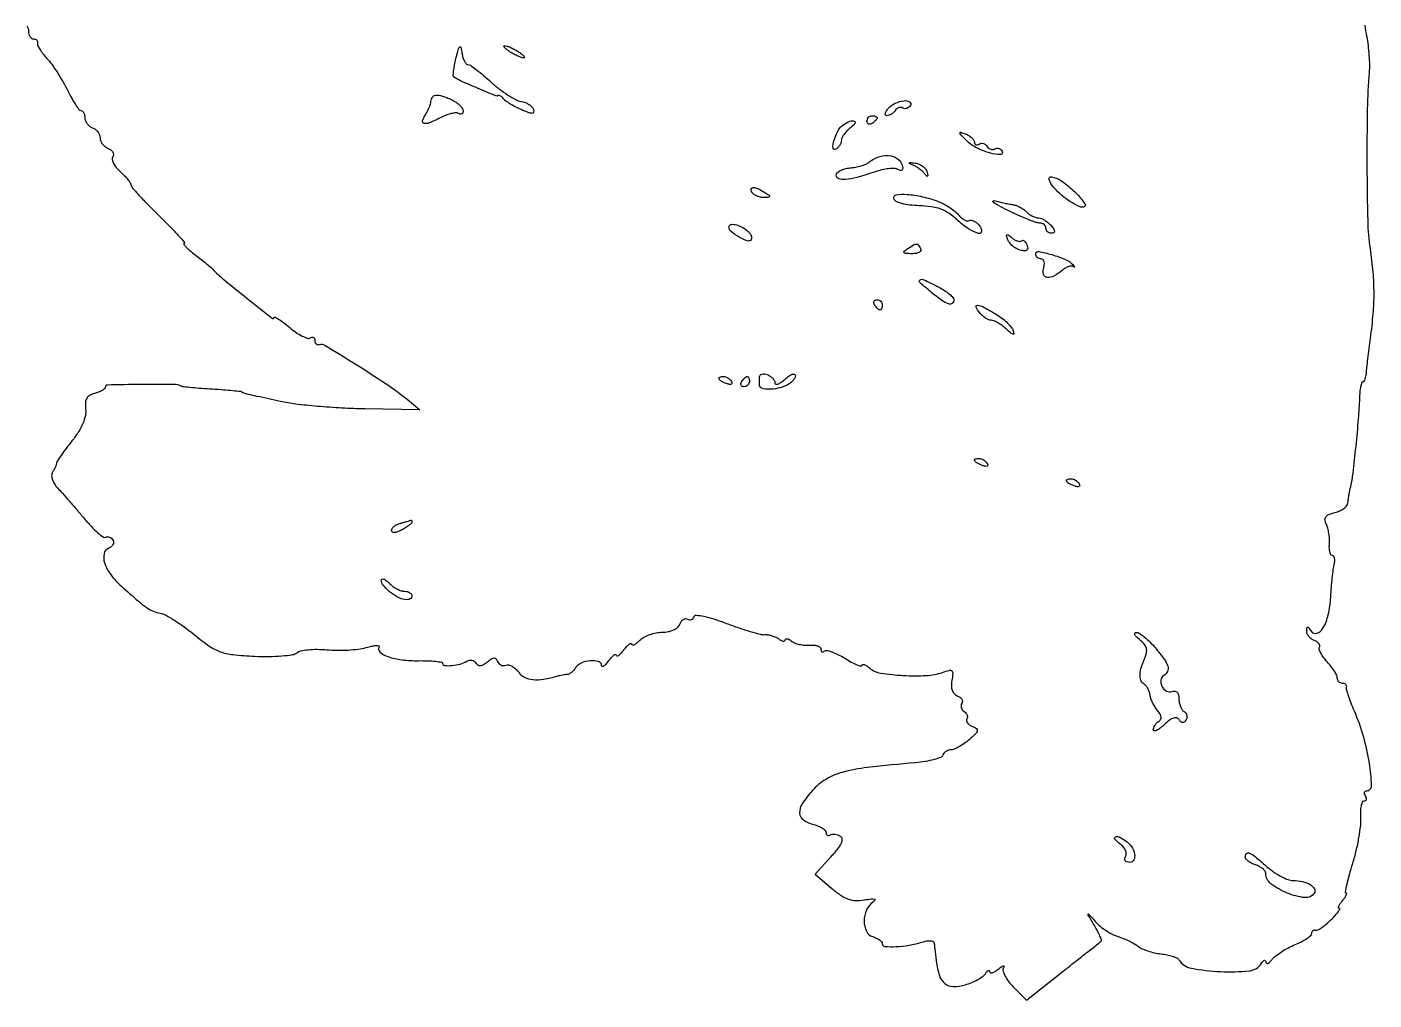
# Model space of a CAD drawing. Extents: x 1 to 373, y 0 to 377.
# Drawn here: x 109.7 to 373.2, y 0.1 to 190.4 of the extents above; entities that cross this region are included whole.
import ezdxf

# ---------------------------------------------------------------- set-up
doc = ezdxf.new("R2010")
doc.units = 0

msp = doc.modelspace()

# ---------------------------------------------------------------- linework, layer by layer
msp.add_lwpolyline([(109.688914, 190.559375, -0.085131), (109.920655, 190.073318, -0.06887), (110, 189.5, 0.064853), (110.074694, 188.926543, 0.082425), (110.29375, 188.440625, 0.098894), (110.618646, 188.115568, 0.148195), (111, 188, -0.079293), (111.363205, 187.942036, -0.120985), (111.632813, 187.774014, -0.142963), (111.766047, 187.523433, -0.130453), (111.75, 187.230687, 0.189332), (111.775941, 186.799104, 0.028677), (112.191863, 186.022337, 0.028762), (112.817306, 185.120669, 0.02129), (113.605277, 184.197467, -0.030728), (114.546455, 183.051686, -0.01367), (115.648704, 181.436712, -0.013472), (116.725869, 179.658391, -0.017737), (117.605277, 177.978253, 0.014301), (118.385692, 176.461982, 0.02103), (119.163738, 175.181447, 0.017203), (119.864741, 174.204574, 0.228523), (120.25, 174.011473, -0.178145), (120.53631, 173.901119, -0.090203), (120.779687, 173.594173, -0.070979), (120.94454, 173.140813, -0.051806), (121, 172.606989, 0.096313), (121.111903, 172.031441, 0.06686), (121.440625, 171.454091, 0.064359), (121.926569, 170.962529, 0.074185), (122.5, 170.638374, -0.075752), (123.073424, 170.31186, -0.064704), (123.559375, 169.813437, -0.066827), (123.888042, 169.225921, -0.094426), (124, 168.638374, 0.097951), (124.116575, 168.049013, 0.066865), (124.459243, 167.456166, 0.064045), (124.965713, 166.949836, 0.072863), (125.563382, 166.614052, -0.073416), (126.111668, 166.305217, -0.103026), (126.475056, 165.878939, -0.124095), (126.597984, 165.40478, -0.141002), (126.471565, 164.953991, 0.187495), (126.372108, 164.416253, 0.069032), (126.623302, 163.672343, 0.056218), (127.155826, 162.852059, 0.04208), (127.908183, 162.079633, -0.018681), (128.709156, 161.330739, -0.023891), (129.385529, 160.580785, -0.022905), (129.879746, 159.917388, -0.149724), (130, 159.524804, 0.181245), (130.174243, 159.059913, 0.004977), (131.635371, 157.417822, 0.009662), (133.433757, 155.512097, 0.006406), (135.567221, 153.392099, -0.00592), (137.653412, 151.323102, -0.010907), (139.292835, 149.583929, -0.006842), (140.518727, 148.187301, -0.640087), (140.432362, 148, 0.614706), (140.356673, 147.850429, 0.03604), (140.783946, 147.349189, 0.023444), (141.556223, 146.635538, 0.011044), (142.615141, 145.784474, -0.003017), (143.756447, 144.89697, -0.003825), (144.799448, 144.062757, -0.003023), (145.663867, 143.351748, -0.031094), (146, 143.034474, 0.031809), (148.190363, 140.972914, 0.005177), (152.727256, 137.295357, 0.001386), (157.704623, 133.367879, 0.625579), (158, 133.511571, -0.553044), (158.17658, 133.622386, -0.027263), (158.906122, 133.219634, -0.023245), (159.900597, 132.531338, -0.011902), (161.084672, 131.582207, 0.023749), (162.332911, 130.62931, 0.033744), (163.532099, 129.915254, 0.03579), (164.542252, 129.490481, 0.223641), (165.084672, 129.55233, -0.092708), (165.433969, 129.687282, -0.171172), (165.731122, 129.640772, -0.174438), (165.92962, 129.419447, -0.096719), (166, 129.059017, 0.084999), (166.065996, 128.673607, 0.121231), (166.255586, 128.384524, 0.136441), (166.538763, 128.237875, 0.122209), (166.87008, 128.25, -0.209442), (168.021824, 128.095764, -0.002954), (174.110588, 124.346374, -0.008813), (179.924034, 120.57502, -0.021494), (184.03052, 117.542451), (186.56104, 115.5), (175.809391, 115.673109, -0.009456), (171.269282, 115.832129, -0.008208), (166.518496, 116.166852, -0.008285), (162.226973, 116.611862, -0.023891), (159.278871, 117.110849, -0.000414), (154.669021, 118.123655, -0.005815), (153.017587, 118.508108, -0.013534), (152.134457, 118.750072, -0.099073), (151.75, 118.95612, 0.148173), (151.533409, 119.046492, 0.001693), (149.957813, 119.20091, 0.005015), (148.126135, 119.355646, 0.003229), (146, 119.5, -0.003412), (143.856343, 119.646334, -0.004969), (141.96875, 119.807013, -0.002568), (140.374348, 119.966974, -0.082966), (140, 120.070852, 0.107779), (138.317811, 120.449678, 0.004339), (132.026782, 120.437694, 0.002044), (125.420701, 120.340758, 0.408729), (125, 119.912089, -0.217343), (124.864215, 119.61447, -0.045885), (124.38869, 119.272807, -0.040242), (123.715893, 118.947075, -0.028674), (122.918944, 118.689054, 0.067536), (121.958195, 118.29341, 0.130995), (121.375639, 117.710132, 0.116722), (121.12139, 116.863933, 0.047483), (121.16423, 115.654517, -0.084714), (121.113506, 114.345287, -0.049041), (120.638095, 112.839155, -0.041044), (119.762179, 111.180229, -0.026319), (118.495286, 109.407386, 0.006716), (117.346557, 107.926221, 0.009724), (116.375367, 106.585152, 0.005846), (115.599948, 105.441048, 0.140242), (115.484687, 105.075291, -0.077539), (115.429726, 104.775604, -0.019521), (115.247344, 104.312519, -0.019453), (114.994521, 103.793283, -0.01852), (114.698213, 103.286475, 0.145262), (114.522991, 102.671545, 0.076472), (114.653473, 101.880928, 0.063208), (115.063294, 101.015938, 0.047196), (115.713525, 100.183342, -0.007707), (116.627596, 99.186155, -0.002337), (117.983223, 97.646277, -0.00234), (119.486695, 95.905901, -0.002548), (120.931488, 94.200016, 0.015319), (122.300876, 92.664459, 0.024215), (123.575117, 91.444882, 0.020969), (124.650527, 90.587395, 0.305169), (125.11239, 90.569461, -0.135474), (125.446922, 90.667204, -0.100361), (125.827454, 90.595953, -0.086797), (126.19632, 90.365562, -0.071561), (126.494284, 90.009249, -0.13534), (126.621047, 89.575816, -0.124175), (126.514191, 89.122719, -0.105399), (126.181373, 88.718405, -0.076563), (125.67389, 88.428354, 0.255986), (124.761575, 87.352179, 0.131813), (124.870923, 85.536268, 0.081543), (126.072064, 83.256907, 0.048755), (128.154212, 81, 0.003608), (131.504056, 78.056009, 0.026904), (133.17712, 76.757558, 0.056054), (134.423411, 76.086054, 0.057757), (135.77529, 75.716522, -0.087632), (136.777711, 75.377352, -0.01565), (138.487412, 74.370146, -0.016484), (140.436952, 73.045992, -0.014218), (142.39595, 71.531749, 0.019588), (145.359338, 69.291556, 0.066271), (147.511074, 68.182849, 0.060184), (149.984799, 67.621335, 0.014234), (154.213933, 67.305595, 0.013929), (157.005513, 67.254789, 0.018209), (159.555488, 67.372358, 0.015944), (161.640437, 67.611864, 0.137473), (162.487488, 67.989616, -0.123194), (163.245918, 68.35371, -0.026107), (164.707077, 68.574864, -0.025844), (166.473243, 68.656761, -0.022035), (168.335814, 68.564668, 0.021064), (170.331691, 68.462101, 0.016517), (172.498934, 68.513709, 0.016811), (174.51448, 68.69653, 0.038825), (176.003313, 69.00095, -0.017333), (177.138186, 69.284257, -0.039455), (178.013435, 69.399669, -0.084259), (178.504647, 69.342489, -0.495562), (178.583978, 69.135879, 0.371964), (178.744563, 68.132119, 0.090521), (180.323175, 67.229533, 0.054948), (182.998946, 66.605671, 0.033295), (186.249708, 66.434172, -0.011519), (188.070781, 66.417457, -0.019055), (189.604275, 66.309442, -0.013679), (190.805945, 66.145267, -0.367058), (190.999708, 65.917119, 0.387), (191.387736, 65.491304, 0.044401), (192.801752, 65.484866, 0.0438), (194.428303, 65.766981, 0.073707), (195.698483, 66.313652, -0.090367), (196.192629, 66.507209, -0.095478), (196.713402, 66.50862, -0.099695), (197.179681, 66.318913, -0.108444), (197.519929, 65.967754, 0.122476), (197.912924, 65.584013, 0.159861), (198.401054, 65.47859, 0.107779), (199.006559, 65.678618, 0.039054), (199.751649, 66.201442, -0.027135), (200.54602, 66.787561, -0.132887), (201.071419, 66.960036, -0.232768), (201.44691, 66.799318, -0.096341), (201.727229, 66.306177, 0.102304), (201.972671, 65.88602, 0.10281), (202.364236, 65.598538, 0.101639), (202.841838, 65.488814, 0.097721), (203.331272, 65.573626, -0.148691), (203.889914, 65.613462, -0.069766), (204.573707, 65.353472, -0.059882), (205.271284, 64.853074, -0.051141), (205.872844, 64.176419, 0.119628), (207.025514, 63.189369, 0.094168), (208.609226, 62.730115, 0.06653), (210.725118, 62.811409, 0.028119), (213.5, 63.453784, -0.01635), (213.947578, 63.568554, -0.010877), (214.467158, 63.672022, -0.010955), (214.976313, 63.750486, -0.020965), (215.388197, 63.787271, 0.107578), (215.784661, 63.893368, 0.047091), (216.245153, 64.188479, 0.043664), (216.693386, 64.607148, 0.04469), (217.058241, 65.094236, -0.15342), (218.137402, 66.02699, -0.077745), (219.893455, 66.481209, -0.095162), (221.44644, 66.338215, -0.325812), (222.031803, 65.582881, 0.301683), (222.185331, 65.365705, 0.226019), (222.485547, 65.388303, 0.07492), (222.964238, 65.766974, 0.026109), (223.531803, 66.44113, -0.020448), (224.096888, 67.127968, -0.054213), (224.568717, 67.552889, -0.162508), (224.859204, 67.64358, -0.40849), (225, 67.5, 0.40849), (225.140796, 67.35642, 0.162508), (225.431283, 67.447111, 0.054213), (225.903112, 67.872032, 0.020448), (226.468197, 68.55887, -0.020079), (227.035162, 69.249029, -0.050466), (227.514453, 69.688499, -0.136434), (227.820511, 69.807222, -0.431943), (227.968197, 69.678571, 0.363326), (228.120759, 69.510035, 0.14492), (228.452265, 69.560045, 0.061329), (228.965183, 69.881666, 0.025712), (229.571429, 70.428571, -0.071818), (230.377185, 71.03101, -0.038792), (231.51009, 71.538393, -0.037678), (232.768828, 71.884331, -0.048259), (233.96444, 72, 0.047777), (235.12609, 72.111254, 0.059479), (236.158377, 72.441675, 0.069168), (236.946959, 72.943486, 0.125542), (237.385948, 73.563382, -0.06297), (237.683871, 74.119007, -0.093843), (238.080382, 74.500197, -0.121658), (238.509361, 74.650225, -0.163403), (238.907527, 74.557151, 0.101961), (239.285382, 74.419071, 0.124243), (239.65902, 74.456591, 0.124303), (239.969975, 74.666889, 0.10212), (240.171567, 75.0147, -0.342225), (240.630786, 75.321895, -0.032374), (242.062794, 75.127963, -0.028543), (244.031533, 74.611809, -0.013499), (246.506977, 73.734844, 0.009006), (248.911572, 72.858583, 0.011172), (251.180174, 72.134135, 0.009592), (253.098546, 71.608217, 0.078475), (254, 71.525265, -0.055432), (254.665541, 71.494708, -0.034667), (255.426562, 71.319779, -0.034524), (256.161804, 71.039448, -0.052127), (256.75, 70.688908, 0.036876), (257.230107, 70.382606, 0.086256), (257.632812, 70.248225, 0.178967), (257.889936, 70.30147, 0.258652), (258, 70.5, -0.267098), (258.111003, 70.692971, -0.18127), (258.367188, 70.736453, -0.084244), (258.769762, 70.585563, -0.035304), (259.25, 70.258932, 0.075257), (259.889858, 69.894591, 0.036395), (260.79375, 69.62029, 0.035046), (261.796798, 69.466835, 0.042229), (262.75, 69.469368, -0.04235), (263.611584, 69.471449, -0.065248), (264.339063, 69.314454, -0.089415), (264.829299, 69.032972, -0.221317), (265, 68.666214, 0.070085), (265.047297, 68.330447, 0.203689), (265.19194, 68.152224, 0.233732), (265.403895, 68.146302, 0.08876), (265.653412, 68.320079, -0.253521), (266.102717, 68.453579, -0.033069), (267.097945, 68.173987, -0.031956), (268.323784, 67.650097, -0.021455), (269.653412, 66.905186, 0.014347), (270.937699, 66.161503, 0.027279), (272.01694, 65.651247, 0.032547), (272.803018, 65.388977, 0.491642), (273, 65.540885, -0.372864), (273.133926, 65.695508, -0.12616), (273.454591, 65.660811, -0.058), (273.952962, 65.404735, -0.025557), (274.547543, 64.960543, 0.136363), (276.662318, 64.011903, 0.023451), (281.077813, 63.552269, 0.026228), (285.644801, 63.532243, 0.074053), (288.766185, 64.151648, -0.023503), (290.057512, 64.546484, -0.246385), (290.578507, 64.42262, -0.240405), (290.780526, 63.920305, -0.022481), (290.596236, 62.557673, 0.048721), (290.509953, 61.50806, 0.080971), (290.665834, 60.636261, 0.100033), (291.053109, 59.987141, 0.117298), (291.643433, 59.583333, -0.067986), (292.16726, 59.295688, -0.098509), (292.520751, 58.905803, -0.123302), (292.650597, 58.478073, -0.151887), (292.54707, 58.076161, 0.109301), (292.405083, 57.669392, 0.09981), (292.440995, 57.226253, 0.095232), (292.649794, 56.814912, 0.089643), (293, 56.5, -0.07851), (293.355947, 56.193884, -0.090585), (293.579311, 55.806602, -0.10078), (293.637286, 55.399879, -0.124203), (293.522055, 55.035686, 0.189528), (293.456267, 54.672005, 0.115475), (293.638934, 54.26902, 0.083832), (294.052387, 53.885384, 0.053633), (294.636907, 53.585838, -0.063638), (295.41254, 53.168619, -0.308758), (295.575578, 52.723682, -0.139649), (295.229584, 52.126628, -0.013409), (293.978154, 50.981053, -0.024807), (293.010887, 50.222815, -0.026502), (291.993757, 49.581934, -0.027342), (291.067105, 49.129055, -0.100314), (290.430324, 49, 0.076243), (289.921294, 48.921926, 0.067591), (289.435778, 48.693735, 0.070366), (289.046573, 48.355917, 0.098747), (288.819132, 47.957396, -0.222802), (288.409748, 47.526837, -0.025682), (287.109107, 47.094651, -0.027011), (285.421006, 46.725221, -0.018838), (283.485799, 46.484475, 0.006705), (274.077536, 45.545196, 0.038184), (269.143359, 44.600103, 0.071585), (265.942872, 43.214755, 0.072666), (263.281255, 40.988749, 0.037231), (261.322547, 38.437624, 0.158848), (260.825541, 36.608358, 0.237427), (261.576518, 35.284475, 0.085879), (263.610301, 34.38296, -0.035201), (264.525135, 34.083568, -0.047251), (265.298026, 33.680127, -0.055969), (265.834673, 33.239609, -0.195338), (266, 32.832575, 0.093), (266.060988, 32.50752, 0.171423), (266.234338, 32.306036, 0.174201), (266.49346, 32.259999, 0.096413), (266.797746, 32.375, -0.110914), (267.189692, 32.510412, -0.057944), (267.708849, 32.508318, -0.053404), (268.267161, 32.379653, -0.055148), (268.779135, 32.136502, -0.246902), (269.100997, 31.591056, -0.120608), (268.943243, 30.77553, -0.059566), (268.23743, 29.624643, -0.017759), (266.900267, 28.051949), (263.837755, 24.698928), (267.103762, 21.911441, 0.026729), (268.865468, 20.563634, 0.064092), (270.327646, 19.817925, 0.076155), (271.768728, 19.538401, 0.052128), (273.434884, 19.646169, -0.010462), (274.838379, 19.855172, -0.096844), (275.448121, 19.814761, -0.528034), (275.526632, 19.592733, -0.081288), (275.124969, 19.197902, 0.138845), (273.887303, 17.668233, 0.100203), (273.439026, 15.507951, 0.112164), (273.877902, 13.531709, 0.208323), (275.09224, 12.470724, -0.034455), (275.822535, 12.182236, -0.045086), (276.439595, 11.81636, -0.052299), (276.869404, 11.431854, -0.186227), (277, 11.093377, 0.392064), (277.496423, 10.557602, 0.029125), (279.672603, 10.518475, 0.032706), (282.277981, 10.794748, 0.035613), (284.75, 11.405534, -0.032796), (285.620531, 11.625829, -0.054944), (286.372556, 11.680453, -0.078096), (286.904471, 11.57642, -0.277613), (287.11402, 11.317388, -0.003635), (287.177223, 10.838903, -0.000589), (287.292204, 9.907903, -0.00065), (287.424849, 8.811545, -0.000572), (287.56049, 7.666963, 0.047254), (288.157034, 4.885219, 0.14694), (289.224314, 3.316713, 0.171714), (290.861711, 2.734901, 0.070266), (293.231799, 3.066479, 0.027636), (294.48809, 3.503198, 0.028378), (295.677122, 4.072525, 0.029578), (296.645511, 4.68295, 0.09621), (297.164378, 5.231729, -0.029308), (297.476265, 5.664782, -0.110056), (297.737405, 5.871165, -0.338051), (297.904203, 5.836935, -0.176515), (297.984687, 5.627555, 0.320719), (298.139176, 5.419305, 0.150298), (298.492515, 5.414547, 0.069177), (299.040878, 5.661428, 0.030094), (299.691958, 6.127555, -0.017198), (300.309587, 6.594274, -0.094704), (300.688227, 6.765128, -0.512058), (300.803245, 6.665974, -0.113604), (300.70757, 6.370752, 0.203609), (300.622845, 5.760296, 0.052738), (300.988929, 4.814192, 0.044896), (301.675402, 3.729654, 0.032852), (302.615149, 2.657578), (305.199075, 0.073653), (312.349537, 5.707455, -0.00014), (315.114119, 7.8844, -0.000218), (317.496461, 9.757594, -0.000057), (319.577894, 11.392338, -0.007893), (319.829903, 11.583865, 0.336733), (319.892199, 11.794856, 0.013255), (319.566869, 12.588506, 0.018769), (319.09475, 13.558259, 0.011581), (318.4712, 14.663236, -0.000559), (317.260358, 16.702568, -0.213251), (317.241229, 16.86894, -0.578591), (317.329906, 16.888398, -0.000867), (318.697117, 15.379018, 0.03806), (319.608413, 14.512127, 0.025588), (320.767227, 13.661555, 0.025814), (321.981012, 12.949722, 0.045548), (323.05582, 12.510737, -0.022415), (324.101412, 12.139057, -0.016576), (325.222647, 11.638995, -0.016825), (326.252102, 11.094765, -0.035729), (327, 10.592503, 0.060853), (327.784984, 10.120617, 0.025289), (328.940625, 9.673536, 0.024566), (330.241396, 9.314311, 0.029086), (331.5, 9.108396, -0.023751), (332.686682, 8.927218, -0.02908), (333.771603, 8.641922, -0.029828), (334.63252, 8.303117, -0.145763), (335.020352, 7.960173, 0.209666), (337.44471, 6.300894, 0.035886), (343.122761, 5.644403, 0.035432), (348.811524, 5.800697, 0.230633), (351.181163, 7.258887, -0.036428), (351.488607, 7.67299, -0.145597), (351.751678, 7.841673, -0.335639), (351.93164, 7.772567, -0.128049), (352.016491, 7.5, 0.24109), (352.14818, 7.270123, 0.251403), (352.407612, 7.248066, 0.092816), (352.809494, 7.518829, 0.031421), (353.281803, 8.046607, -0.060887), (353.972081, 8.732214, -0.022307), (355.096842, 9.528033, -0.021725), (356.416406, 10.297153, -0.024313), (357.75, 10.917928, 0.02167), (358.994816, 11.489396, 0.030528), (360.045313, 12.111618, 0.030933), (360.80997, 12.702178, 0.216102), (361, 13.12132, -0.089621), (361.057159, 13.437652, -0.129629), (361.220313, 13.66845, -0.14123), (361.464322, 13.776548, -0.115046), (361.75, 13.75, 0.201804), (362.171526, 13.782314, 0.028316), (362.940625, 14.234375, 0.028635), (363.833521, 14.906501, 0.020724), (364.75, 15.75, 0.013017), (365.570183, 16.614039, 0.026782), (366.156219, 17.339063, 0.039088), (366.468872, 17.851199, 0.559606), (366.377555, 18, -0.403901), (366.246758, 18.126255, -0.107581), (366.30364, 18.440625, -0.051628), (366.565383, 18.923751, -0.023269), (367, 19.5, 0.019298), (367.441727, 20.076106, 0.04104), (367.727163, 20.559375, 0.075443), (367.827672, 20.883293, 0.458944), (367.727305, 21, -0.471048), (367.576995, 21.181987, -0.007134), (367.89304, 22.706999, -0.013156), (368.361782, 24.582378, -0.007624), (369.018327, 26.811062, 0.016689), (369.69446, 29.269807, 0.01509), (370.230802, 31.851875, 0.01531), (370.570342, 34.193303, 0.04566), (370.606157, 35.811062, -0.025588), (370.584208, 37.03325, -0.041656), (370.704718, 38.063249, -0.051811), (370.932015, 38.789632, -0.299503), (371.251708, 39, 0.143646), (371.530018, 39.081641, 0.191476), (371.682003, 39.29375, 0.135841), (371.673383, 39.617038, 0.06431), (371.5, 40, -0.065255), (371.327504, 40.38292, -0.137404), (371.321092, 40.70625, -0.191324), (371.476328, 40.918557, -0.14127), (371.75883, 41, 0.427289), (372.70082, 41.984805, 0.027405), (372.262777, 46.384642, 0.031027), (371.11372, 51.619829, 0.033077), (369.343275, 56.558355, -0.010122), (368.700008, 58.12278, -0.013704), (368.186754, 59.562454, -0.010648), (367.821339, 60.770398, -0.129535), (367.814227, 61.25, 0.136669), (367.805992, 61.535441, 0.132247), (367.651679, 61.779688, 0.110539), (367.368137, 61.943609, 0.076145), (367, 62, -0.103303), (366.618421, 62.079687, -0.09885), (366.29375, 62.306033, -0.096885), (366.076187, 62.644152, -0.094931), (366, 63.041813, 0.113879), (365.876317, 63.577816, 0.026024), (365.422658, 64.397298, 0.025613), (364.786914, 65.309144, 0.022494), (364.03458, 66.193257, -0.027452), (363.315455, 67.055514, -0.03869), (362.781533, 67.901666, -0.043481), (362.477436, 68.623629, -0.219769), (362.528837, 69.046659, 0.193368), (362.585726, 69.37501, 0.11433), (362.414545, 69.740384, 0.082433), (362.03241, 70.089652, 0.052445), (361.494256, 70.36383, -0.069255), (360.924147, 70.678768, -0.063756), (360.443436, 71.145201, -0.067668), (360.120781, 71.685917, -0.104079), (360.015313, 72.218615, -0.021394), (360.05058, 72.862349, -0.391408), (360.19116, 72.987432, -0.238864), (360.404276, 72.874315, -0.01215), (360.853584, 72.202666, 0.342071), (361.982786, 71.79518, 0.185661), (363.196505, 72.77669, 0.076123), (364.222865, 75.409659, 0.040939), (364.703038, 78.86942, -0.006285), (364.833748, 80.770578, -0.006426), (365.011426, 82.653829, -0.006257), (365.20712, 84.284542, -0.026567), (365.387864, 85.25, 0.040049), (365.494789, 85.920527, 0.06828), (365.461805, 86.485938, 0.102301), (365.302949, 86.863234, 0.246942), (365.042916, 87, -0.264935), (364.760279, 87.161066, -0.069381), (364.551104, 87.660937, -0.05173), (364.437948, 88.387933, -0.032359), (364.449719, 89.25, 0.03423), (364.459457, 90.231951, 0.024598), (364.341517, 91.322764, 0.024985), (364.12501, 92.354487, 0.048043), (363.833314, 93.146644, -0.080533), (363.589631, 93.968897, -0.194047), (363.747442, 94.571982, -0.137694), (364.342777, 95.03199, -0.034587), (365.52013, 95.415696, 0.043077), (366.474668, 95.74479, 0.052347), (367.294014, 96.216863, 0.061065), (367.869652, 96.752353, 0.160728), (368.076511, 97.269052, -0.018814), (368.137522, 97.878966, -0.007114), (368.266868, 98.725909, -0.007035), (368.4338, 99.644065, -0.008521), (368.617094, 100.5, 0.027242), (369.073131, 103.101561, 0.004176), (369.653921, 108.326249, 0.005006), (370.154792, 113.734838, 0.012042), (370.388927, 117.75, -0.015473), (370.470153, 118.995842, -0.025104), (370.624738, 120.045312, -0.022437), (370.819971, 120.838594, -0.332671), (371.035714, 121, 0.255639), (371.24995, 121.117193, 0.053369), (371.448085, 121.514062, 0.043806), (371.603902, 122.079598, 0.02881), (371.68725, 122.75, -0.010892), (371.773552, 123.729606, -0.002235), (371.971285, 125.454688, -0.002351), (372.219472, 127.457416, -0.002208), (372.491533, 129.5, 0.013388), (373.016781, 134.253233, 0.021279), (373.183412, 138.342056, 0.021594), (373.001267, 142.386719, 0.014343), (372.459655, 147, -0.030691), (372.006803, 152.366366, -0.004536), (371.857114, 163.250441, -0.005307), (371.922532, 174.272729, -0.017693), (372.2982, 181.5, 0.027322), (372.345045, 182.932739, 0.012659), (372.257021, 184.79375, 0.012498), (372.065615, 186.749146, 0.016998), (371.789237, 188.5, -0.019858), (371.454738, 190.700692, -0.004656)], format="xyb")
for points in [[(195.943859, 183, -0.152672), (196.426237, 182.849194, -0.010118), (197.618224, 181.986938, -0.013879), (199.012835, 180.872406, -0.009894), (200.513741, 179.551279, 0.020336), (202.104377, 178.20906, 0.021523), (203.769831, 177.027119, 0.021751), (205.284651, 176.138217, 0.085202), (206.311106, 175.801279, -0.053263), (207.119447, 175.59177, -0.052551), (207.869208, 175.215588, -0.057319), (208.453408, 174.738751, -0.113871), (208.761502, 174.230509, -0.123488), (208.801051, 173.6857, -0.36195), (208.53446, 173.459798, -0.095465), (207.840254, 173.58752, -0.010523), (206.33983, 174.210155, -0.01572), (205.207781, 174.751187, -0.017588), (204.154483, 175.343738, -0.017126), (203.297862, 175.907253, -0.083698), (202.888197, 176.315056, 0.041856), (202.625484, 176.624231, 0.059785), (202.342078, 176.84572, 0.076917), (202.081865, 176.952807, 0.205516), (201.888197, 176.91986, -0.246118), (201.416068, 176.876657, -0.001961), (197.818051, 178.378031, -0.00562), (194.500313, 179.821891, -0.052569), (193.154839, 180.604375, -0.261007), (193.049439, 180.835184, -0.011135), (193.14629, 181.758475, -0.016639), (193.328522, 182.88726, -0.010808), (193.610428, 184.178494, -0.004821), (194.081114, 186.05144, -0.143779), (194.330068, 186.465393, -0.574218), (194.548414, 186.39815, -0.017297), (194.77514, 185.25, 0.0329), (194.973378, 184.388408, 0.046821), (195.268585, 183.660937, 0.056625), (195.609242, 183.15457, 0.219807)], [(207, 184.429632, -0.439016), (206.867419, 184.307737, -0.048507), (206.4125, 184.390928, -0.03505), (205.767478, 184.624831, -0.018363), (205, 185, -0.018122), (204.233921, 185.446431, -0.025446), (203.5875, 185.902822, -0.023718), (203.108693, 186.316932, -0.205392), (203, 186.570368, -0.439016), (203.132581, 186.692263, -0.048507), (203.5875, 186.609072, -0.03505), (204.232522, 186.375169, -0.018363), (205, 186, -0.018122), (205.766079, 185.553569, -0.025446), (206.4125, 185.097178, -0.023718), (206.891307, 184.683068, -0.205392)], [(193.065741, 175.964816, -0.038016), (193.805901, 175.493116, -0.043338), (194.431812, 174.932967, -0.048219), (194.865799, 174.371237, -0.141289), (195, 173.905799, -0.09833), (194.930944, 173.558049, -0.175648), (194.736823, 173.345369, -0.169854), (194.446034, 173.302389, -0.091207), (194.104078, 173.435676, 0.164287), (193.579256, 173.557403, 0.035372), (192.646361, 173.398734, 0.033369), (191.540647, 173.049537, 0.026498), (190.399741, 172.532363, -0.019512), (188.380594, 171.582872, -0.159275), (187.378014, 171.497805, -0.434596), (187.089154, 172.002773, -0.066293), (187.634552, 173.183469, 0.01603), (187.964428, 173.742541, 0.01503), (188.265362, 174.333581, 0.015194), (188.500465, 174.87376, 0.048832), (188.609687, 175.25, -0.015483), (188.835057, 176.277547, -0.112242), (189.062801, 176.725426, -0.171948), (189.417749, 176.936392, -0.048963), (190.065741, 177, -0.063338), (190.604963, 176.931418, -0.019816), (191.38661, 176.695915, -0.01945), (192.246988, 176.361054, -0.020338)], [(282.489919, 174.983688, -0.08344), (282.184813, 174.635866, -0.092847), (281.793158, 174.422376, -0.100558), (281.376993, 174.374953, -0.117181), (281, 174.5, 0.117181), (280.623007, 174.625047, 0.100558), (280.206842, 174.577624, 0.092847), (279.815187, 174.364134, 0.08344), (279.510081, 174.016312, -0.062206), (279.197104, 173.627554, -0.051351), (278.77848, 173.298542, -0.053325), (278.322988, 173.074599, -0.087824), (277.901556, 173, -0.24457), (277.648779, 173.13151, -0.207831), (277.587911, 173.429452, -0.092669), (277.783037, 173.899973, -0.036227), (278.210573, 174.461963, -0.104344), (279.521333, 175.438061, -0.077865), (281.259841, 175.931837, -0.1717), (282.323917, 175.695269, -0.41267)], [(270.75, 170.607954, 0.035693), (270.080346, 170.019838, 0.037658), (269.514063, 169.352276, 0.040583), (269.120335, 168.705885, 0.117023), (269, 168.198774, -0.086967), (268.918685, 167.734802, -0.053361), (268.674779, 167.234504, -0.051496), (268.316367, 166.775673, -0.062879), (267.892866, 166.433788, -0.559458), (267.356216, 166.704081, -0.09664), (267.509886, 168.113332, -0.048241), (268.34296, 170.096426, -0.124173), (269.384781, 171.234687, -0.043434), (270.676816, 171.933353, -0.212952), (271.486952, 171.924654, -0.484234), (271.602677, 171.448699, -0.064613)], [(276, 172.559017, -0.151918), (275.934461, 172.34829, -0.038439), (275.70625, 172.066025, -0.035638), (275.382774, 171.768994, -0.029505), (275, 171.5, -0.082592), (274.6179, 171.343488, -0.161196), (274.29375, 171.3746, -0.182303), (274.078288, 171.586039, -0.108972), (274, 171.940983, -0.093332), (274.076123, 172.345238, -0.09642), (274.29375, 172.688914, -0.099167), (274.618444, 172.918938, -0.105053), (275, 173, -0.042167), (275.382849, 172.967655, -0.061769), (275.70625, 172.870461, -0.081139), (275.92554, 172.727648, -0.210953)], [(295, 167.833994, 0.114288), (295.073415, 167.517007, 0.184838), (295.273452, 167.330627, 0.156976), (295.575041, 167.30854, 0.078981), (295.930902, 167.457295, -0.110145), (296.334982, 167.597587, -0.099917), (296.775821, 167.560288, -0.094986), (297.185645, 167.350569, -0.088941), (297.5, 167, 0.082063), (297.808915, 166.645885, 0.092249), (298.203881, 166.427168, 0.100657), (298.622221, 166.376253, 0.11907), (299, 166.5, -0.109888), (299.373981, 166.630055, -0.099885), (299.781806, 166.595991, -0.095061), (300.160765, 166.402541, -0.089153), (300.451275, 166.078838, -0.57631), (300.098081, 165.419943, -0.079292), (298.149591, 165.66509, -0.043815), (295.421414, 166.726339, -0.081823), (293.5, 168.103397, -0.005002), (292.369791, 169.255811, -0.146362), (292.183537, 169.617977, -0.55982), (292.331507, 169.751586, -0.018364), (293.25, 169.444156, -0.044448), (293.919538, 169.121927, -0.05165), (294.485937, 168.699691, -0.059216), (294.874628, 168.246283, -0.148682)], [(280.984687, 162.690983, -0.161615), (280.905663, 162.436899, -0.195564), (280.696009, 162.304712, -0.125969), (280.370145, 162.328975, -0.057221), (279.98045, 162.512083, 0.136582), (279.376714, 162.687057, 0.029557), (278.281041, 162.633888, 0.028756), (276.97809, 162.416819, 0.024054), (275.626938, 162.041893, -0.011147), (272.005993, 160.935748, -0.045614), (269.748695, 160.517932, -0.105806), (268.478504, 160.66976, -0.320604), (268, 161.33931, -0.194018), (268.195457, 161.824057, -0.076457), (268.778111, 162.268493, -0.060474), (269.635032, 162.608985, -0.043737), (270.648887, 162.783013, 0.026574), (271.743782, 162.93252, 0.02477), (272.843116, 163.199654, 0.025587), (273.79517, 163.535434, 0.072685), (274.398887, 163.893512, -0.094923), (276.509895, 165.02271, -0.121216), (278.704946, 165.156003, -0.157695), (280.326681, 164.283854, -0.188599)], [(285.743265, 162, -0.015469), (285.894067, 161.370863, -0.258208), (285.832603, 161.17291, -0.422126), (285.674725, 161.17836, -0.023327), (285.326131, 161.600056, 0.046559), (284.901948, 162.067248, 0.025114), (284.302051, 162.562711, 0.024796), (283.634774, 163.010018, 0.035522), (283, 163.332422, -0.011419), (282.3286, 163.63368, -0.524627), (282.308194, 163.760225, -0.218072), (282.509648, 163.830343, -0.006534), (283.417134, 163.732366, -0.068372), (284.180637, 163.531587, -0.06169), (284.891252, 163.127632, -0.065182), (285.444377, 162.590957, -0.101374)], [(314.325699, 158.398814, -0.016679), (315.366548, 157.367031, -0.027476), (316.165964, 156.420775, -0.026493), (316.691075, 155.642524, -0.344199), (316.651127, 155.317794, -0.297029), (315.825228, 155.143537, -0.041204), (314.170851, 155.94653, -0.039635), (312.297796, 157.265341, -0.035648), (310.583824, 158.907376, -0.091066), (309.621783, 160.462745, -0.571958), (310.079949, 161.044882, -0.118645), (311.934495, 160.322864, -0.035068)], [(254, 158, -0.010223), (254.842749, 157.430616, -0.295079), (254.935744, 157.199331, -0.343021), (254.761472, 157.046994, -0.012098), (253.809017, 157.015313, -0.053738), (253.116349, 157.083635, -0.049393), (252.433213, 157.298248, -0.052761), (251.859627, 157.617978, -0.101161), (251.5, 158, -0.175918), (251.366526, 158.640978, -0.372932), (251.722292, 158.949198, -0.110887), (252.680839, 158.733972, -0.03301)], [(288.041097, 156.178432, -0.031657), (289.110874, 155.69043, -0.023636), (290.224146, 155.02532, -0.024087), (291.216887, 154.295456, -0.049025), (291.904404, 153.615186, 0.041234), (292.467387, 153.040538, 0.056106), (293.065397, 152.63042, 0.069505), (293.607835, 152.432257, 0.193628), (294, 152.5, -0.184382), (294.386651, 152.573923, -0.07274), (294.909206, 152.400182, -0.058889), (295.479205, 152.023591, -0.044173), (296.009138, 151.48899, -0.181594), (296.386358, 150.399975, -0.483735), (295.823482, 149.977491, -0.084808), (293.85913, 150.869934, -0.038023), (291.631977, 152.640431, 0.039814), (290.020835, 153.911847, 0.058206), (288.413086, 154.733017, 0.05395), (286.568958, 155.200249, 0.02887), (284.2242, 155.394417, -0.023), (282.370006, 155.526079, -0.037684), (280.825281, 155.826706, -0.044631), (279.699561, 156.246258, -0.203515), (279.24709, 156.758731, -0.459573), (279.697122, 157.509801, -0.058891), (281.833417, 157.620463, -0.042217), (284.854432, 157.16303, -0.032517)], [(302.633768, 155.583246, -0.056665), (303.250877, 155.419784, -0.030917), (303.962494, 155.090004, -0.030391), (304.653036, 154.660392, -0.042049), (305.210123, 154.189877, 0.043433), (305.7523, 153.734516, 0.036529), (306.39638, 153.349526, 0.038051), (307.040915, 153.084841, 0.078561), (307.577555, 153, -0.097175), (308.117609, 152.89404, -0.04176), (308.77489, 152.559375, -0.039252), (309.436654, 152.07394, -0.041704), (310, 151.5, -0.024942), (310.51771, 150.808783, -0.128583), (310.674576, 150.361364, -0.300026), (310.532179, 150.101643, -0.122183), (310.122445, 150, -0.087854), (309.693871, 150.075889, -0.094595), (309.329718, 150.29375, -0.100072), (309.086121, 150.618517, -0.111474), (309, 151, 0.123767), (308.90387, 151.382401, 0.09964), (308.632812, 151.71003, 0.089712), (308.227509, 151.932523, 0.078361), (307.75, 152.012867, -0.083012), (307.00288, 152.145687, -0.009518), (305.398438, 152.750738, -0.011272), (303.506083, 153.555724, -0.008964), (301.5, 154.506701, -0.008126), (299.714966, 155.428872, -0.032084), (298.666008, 156.082498, -0.414858), (298.630501, 156.298527, -0.307962), (298.873645, 156.387203, 0.005031), (299.884055, 156.142387, 0.004253), (300.95731, 155.903349, 0.00429), (301.939628, 155.702116, 0.011938)], [(250.605959, 150.5, -0.051649), (251.0262, 150.063387, -0.064455), (251.312583, 149.579453, -0.077598), (251.429255, 149.123931, -0.161375), (251.348679, 148.770479, -0.356096), (250.624664, 148.512348, -0.04374), (248.982809, 149.263622, -0.042723), (247.430573, 150.330027, -0.224524), (247, 151.240547, -0.339439), (247.348089, 151.694211, -0.116626), (248.230004, 151.720369, -0.070864), (249.438794, 151.28727, -0.053993)], [(284.5, 147, -0.229941), (284.538683, 146.620381, -0.175006), (284.266583, 146.295345, -0.092833), (283.660528, 146.079473, -0.040942), (282.809017, 146.015313, -0.011265), (281.59016, 146.050865, -0.210879), (281.255355, 146.219823, -0.418214), (281.283036, 146.483883, -0.025105), (282, 147, -0.006588), (283.248743, 147.78387, -0.137706), (283.669081, 147.901875, -0.235263), (283.993465, 147.740301, -0.023248)], [(304.218471, 148.551804, -0.233308), (304.466488, 148.635921, -0.140768), (304.757114, 148.509215, -0.084663), (305.052762, 148.165976, -0.043957), (305.301643, 147.656313, -0.070421), (305.445279, 147.03104, -0.263422), (305.283371, 146.677964, -0.185409), (304.830859, 146.558046, -0.03706), (303.994357, 146.711727, -0.061415), (303.240452, 147.011495, -0.047726), (302.509632, 147.507737, -0.048955), (301.908911, 148.113672, -0.079375), (301.546283, 148.739985, -0.015844), (301.272942, 149.525876, -0.36105), (301.357465, 149.731543, -0.290238), (301.60556, 149.712387, -0.012679), (302.319117, 149.150119, 0.04032), (302.880867, 148.755719, 0.056651), (303.440074, 148.507098, 0.071517), (303.914512, 148.429374, 0.204009)], [(314.258333, 143.871853, -0.010682), (314.523368, 143.559786, -0.110539), (314.598174, 143.409756, -0.646038), (314.552978, 143.374245, -0.036521), (314.350343, 143.499657, 0.179024), (313.992101, 143.599931, 0.061389), (313.455902, 143.489006, 0.051583), (312.842436, 143.207884, 0.04001), (312.241127, 142.785155, -0.049325), (310.564231, 141.65226, -0.14486), (309.21483, 141.367653, -0.305645), (308.524476, 141.918088, -0.154145), (308.526163, 143.082433, 0.04815), (308.685414, 143.82556, 0.087652), (308.648312, 144.443421, 0.133374), (308.42824, 144.846242, 0.204167), (308.067388, 145, -0.087568), (307.659831, 145.07193, -0.094489), (307.313545, 145.278469, -0.100111), (307.081906, 145.586346, -0.111828), (307, 145.94798, -0.466459), (307.573506, 146.428967, -0.025897), (310.161062, 145.831802, -0.029636), (312.830135, 144.894106, -0.112533)], [(288.04966, 139.47432, -0.024261), (289.179388, 138.818809, -0.032183), (290.133338, 138.110602, -0.03358), (290.818913, 137.445695, -0.185476), (291, 136.97432, -0.230186), (290.672551, 136.300739, -0.255038), (289.964453, 136.181822, -0.074397), (288.647093, 136.870271, -0.014139), (286.5, 138.530996, -0.010707), (284.325262, 140.392866, -0.503358), (284.370935, 140.891596, -0.253627), (285.12731, 140.929472, -0.007626)], [(277, 136, -0.042167), (276.967655, 135.617151, -0.061769), (276.870461, 135.29375, -0.081139), (276.727648, 135.07446, -0.210953), (276.559017, 135, -0.151918), (276.34829, 135.065539, -0.038439), (276.066025, 135.29375, -0.035638), (275.768994, 135.617226, -0.029505), (275.5, 136, -0.082592), (275.343488, 136.3821, -0.161196), (275.3746, 136.70625, -0.182303), (275.586039, 136.921712, -0.108972), (275.940983, 137, -0.093332), (276.345238, 136.923877, -0.09642), (276.688914, 136.70625, -0.099167), (276.918938, 136.381556, -0.105053)], [(299.064347, 134.302918, -0.026778), (300.206199, 133.543159, -0.026659), (301.262083, 132.664654, -0.027652), (302.098061, 131.799493, -0.086854), (302.511673, 131.108985, -0.033331), (302.72597, 130.415656, -0.531682), (302.586322, 130.264003, -0.139263), (302.204013, 130.438183, -0.00783), (301.214294, 131.306067, 0.025291), (300.420683, 131.954409, 0.027217), (299.584263, 132.502407, 0.028149), (298.8207, 132.889598, 0.103622), (298.293704, 133, -0.105261), (297.804019, 133.104244, -0.039936), (297.187292, 133.440625, -0.037348), (296.553806, 133.926031, -0.037416), (296, 134.5, -0.065504), (295.333186, 135.559103, -0.567958), (295.586658, 135.92804, -0.105489), (296.729035, 135.606426, -0.012234)], [(247.492921, 121.011454, -0.1144), (247.606889, 120.674071, -0.32948), (247.487528, 120.474315, -0.155351), (247.131719, 120.443138, -0.036408), (246.551938, 120.618443, -0.029964), (245.48003, 121.105273, -0.168622), (245.057392, 121.558518, -0.444011), (245.201747, 121.882327, -0.079093), (245.940983, 122, -0.088797), (246.34605, 121.927491, -0.053277), (246.78502, 121.709615, -0.051183), (247.189428, 121.389589, -0.061454)], [(251, 121, -0.105053), (250.918938, 120.618444, -0.099167), (250.688914, 120.29375, -0.09642), (250.345238, 120.076123, -0.093332), (249.940983, 120, -0.108972), (249.586039, 120.078288, -0.182303), (249.3746, 120.29375, -0.161196), (249.343488, 120.6179, -0.082592), (249.5, 121, -0.029505), (249.768994, 121.382774, -0.035638), (250.066025, 121.70625, -0.038439), (250.34829, 121.934461, -0.151918), (250.559017, 122, -0.210953), (250.727648, 121.92554, -0.081139), (250.870461, 121.70625, -0.061769), (250.967655, 121.382849, -0.042167)], [(256, 120.738024, 0.342525), (256.179728, 120.506447, 0.154923), (256.5875, 120.529555, 0.065656), (257.231236, 120.877172, 0.027334), (258, 121.5, -0.029262), (258.768833, 122.117991, -0.071687), (259.4125, 122.449353, -0.170442), (259.818875, 122.447179, -0.31697), (260, 122.190171, -0.127403), (259.873667, 121.702415, -0.057449), (259.485937, 121.1612, -0.051588), (258.919412, 120.65289, -0.048647), (258.25, 120.259781, -0.054869), (256.584399, 119.700152, -0.053716), (254.824848, 119.510829, -0.065402), (253.450565, 119.691566, -0.336353), (253.008541, 120.260541, -0.001114), (253.00526, 120.61249, -0.000524), (253.002509, 121.067315, -0.000519), (253.000621, 121.543761, -0.000731), (253, 121.968615, -0.184534), (253.122486, 122.289193, -0.147206), (253.440625, 122.483616, -0.100118), (253.925634, 122.511135, -0.055937), (254.5, 122.361626, -0.056486), (255.073632, 122.063527, -0.058275), (255.559375, 121.647256, -0.064608), (255.889645, 121.181502, -0.122552)], [(297.492921, 105.011454, -0.1144), (297.606889, 104.674071, -0.32948), (297.487528, 104.474315, -0.155351), (297.131719, 104.443138, -0.036408), (296.551938, 104.618443, -0.029964), (295.48003, 105.105273, -0.168622), (295.057392, 105.558518, -0.444011), (295.201747, 105.882327, -0.079093), (295.940983, 106, -0.088797), (296.34605, 105.927491, -0.053277), (296.78502, 105.709615, -0.051183), (297.189428, 105.389589, -0.061454)], [(315.492921, 101.011454, -0.1144), (315.606889, 100.674071, -0.32948), (315.487528, 100.474315, -0.155351), (315.131719, 100.443138, -0.036408), (314.551938, 100.618443, -0.029964), (313.48003, 101.105273, -0.168622), (313.057392, 101.558518, -0.444011), (313.201747, 101.882327, -0.079093), (313.940983, 102, -0.088797), (314.34605, 101.927491, -0.053277), (314.78502, 101.709615, -0.051183), (315.189428, 101.389589, -0.061454)], [(185, 93.535184, -0.210508), (184.895152, 93.297185, -0.021557), (184.4125, 92.892487, -0.02397), (183.766136, 92.443865, -0.016854), (183, 92, -0.030196), (182.179514, 91.622691, -0.079278), (181.548029, 91.486492, -0.161832), (181.16012, 91.592464, -0.250882), (181, 91.891492, -0.155423), (181.127982, 92.293268, -0.068268), (181.514062, 92.705144, -0.058116), (182.080527, 93.064476, -0.048432), (182.75, 93.310674, 0.002507), (183.43853, 93.4943, 0.003384), (184.059375, 93.667734, 0.002306), (184.578204, 93.819055, 0.036526), (184.75, 93.883999, -0.190496), (184.84476, 93.889497, -0.158923), (184.926562, 93.829385, -0.102471), (184.98183, 93.704832, -0.0534)], [(183.571429, 80, -0.061941), (184.117676, 79.932069, -0.080294), (184.580357, 79.732242, -0.09785), (184.89004, 79.436121, -0.154384), (185, 79.088484, -0.161879), (184.889992, 78.757602, -0.115872), (184.589009, 78.505046, -0.090707), (184.135954, 78.371573, -0.062911), (183.600882, 78.382315, -0.090609), (182.183098, 78.862329, -0.046199), (180.625299, 79.926958, -0.045573), (179.369492, 81.176573, -0.17598), (179, 82.193873, -0.311268), (179.145262, 82.404604, -0.18737), (179.461607, 82.402486, -0.073599), (179.967037, 82.110356, -0.028606), (180.571429, 81.571429, 0.040215), (181.278163, 80.970075, 0.035542), (182.100893, 80.461607, 0.037263), (182.911928, 80.111012, 0.083576)], [(330.411106, 68.923275, -0.016722), (332.140706, 66.722405, -0.084914), (332.834922, 65.332432, -0.184404), (332.764268, 64.338004, -0.146428), (332.043674, 63.526992, 0.230524), (331.481101, 62.637778, 0.146441), (331.70461, 61.40849, 0.144832), (332.569744, 60.495212, 0.226563), (333.629042, 60.411145, -0.109244), (334.201698, 60.49698, -0.182257), (334.639391, 60.296562, -0.139635), (334.912277, 59.801019, -0.056532), (335, 59.027632, 0.048346), (335.075311, 58.250583, 0.046956), (335.298542, 57.49447, 0.050782), (335.626606, 56.867991, 0.108762), (336.016312, 56.489919, -0.101183), (336.355137, 56.170929, -0.098424), (336.545697, 55.741498, -0.097425), (336.558573, 55.268087, -0.096934), (336.391312, 54.824139, -0.069166), (336.065196, 54.430363, -0.201182), (335.739292, 54.313635, -0.185148), (335.408102, 54.461249, -0.058012), (335.065098, 54.894669, 0.188126), (334.617596, 55.231567, 0.147801), (334.005602, 55.219284, 0.081457), (333.201529, 54.804653, 0.027849), (332.190098, 53.962477, -0.022637), (331.348421, 53.246669, -0.052188), (330.643341, 52.80931, -0.117226), (330.189911, 52.709084, -0.409581), (330, 52.902028, -0.090147), (330.076831, 53.32471, -0.053198), (330.308014, 53.784472, -0.050941), (330.64747, 54.209437, -0.06043), (331.048558, 54.530011, 0.12219), (331.423299, 54.913357, 0.1578), (331.529054, 55.391098, 0.108662), (331.339641, 55.979087, 0.041175), (330.842389, 56.68991, -0.034967), (330.345273, 57.382105, -0.025502), (329.889455, 58.212679, -0.025948), (329.536922, 59.048724, -0.050401), (329.360315, 59.750775, 0.051094), (329.198663, 60.389645, 0.041999), (328.902753, 61.02832, 0.043672), (328.525865, 61.573218, 0.081385), (328.12191, 61.924655, -0.173641), (327.558052, 62.631466, -0.099076), (327.412553, 63.727275, -0.061994), (327.70621, 65.259719, -0.023627), (328.474384, 67.298044, 0.077197), (328.7053, 68.189131, 0.107547), (328.611233, 69.004944, 0.096451), (328.171244, 69.770958, 0.052296), (327.375425, 70.516241, -0.028917), (326.7311, 71.065523, -0.087683), (326.391981, 71.528566, -0.257659), (326.405772, 71.820866, -0.253192), (326.661106, 71.968197, -0.152315), (327.266137, 71.797539, -0.026199), (328.241625, 71.08687, -0.026433), (329.334797, 70.098968, -0.020898)], [(324.572942, 31.234687, -0.092928), (325.725508, 30.081345, -0.101516), (326.337645, 28.622942, -0.164141), (326.188598, 27.485736, -0.286227), (325.409598, 27, -0.071048), (324.847239, 27.080315, -0.169278), (324.508062, 27.321992, -0.196967), (324.422277, 27.69276, -0.098312), (324.593758, 28.151704, 0.158721), (324.725689, 28.693735, 0.087512), (324.554814, 29.361157, 0.072019), (324.113965, 30.050449, 0.056718), (323.461646, 30.651704, -0.048492), (322.501638, 31.507864, -0.493356), (322.57978, 31.960296, -0.237925), (323.302632, 31.97184, -0.037321)], [(352.10347, 26.25, 0.030467), (353.443393, 25.195079, 0.029467), (354.916153, 24.297956, 0.030806), (356.304862, 23.666761, 0.087584), (357.344812, 23.466445, -0.051959), (359.199912, 23.2439, -0.079385), (360.700992, 22.641467, -0.127466), (361.501494, 21.827633, -0.275991), (361.488808, 20.981891, -0.291007), (359.661655, 20.097361, -0.068248), (356.212992, 20.984596, -0.065618), (353.016455, 22.811167, -0.234304), (352, 24.861184, 0.161721), (351.857009, 25.291715, 0.060826), (351.4125, 25.756753, 0.052113), (350.765283, 26.18295, 0.042743), (350, 26.5, -0.039709), (349.234602, 26.811679, -0.0497), (348.5875, 27.222265, -0.058089), (348.141156, 27.664493, -0.170109), (348, 28.067388, -0.194977), (348.259638, 28.707894, -0.314131), (348.814518, 28.815652, -0.06941), (349.924496, 28.126654, -0.008436)]]:
    msp.add_lwpolyline(points, format="xyb", close=True)

doc.saveas('drawing.dxf')
